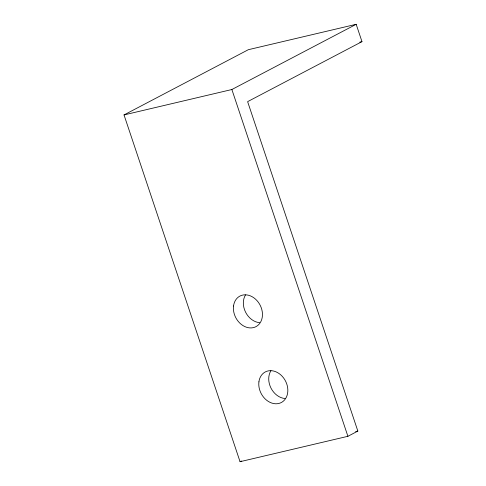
<?xml version="1.0" encoding="UTF-8"?>
<svg xmlns="http://www.w3.org/2000/svg" width="486" height="486" viewBox="0 0 486 486"><rect width="100%" height="100%" fill="white"/><g stroke="black" fill="none" stroke-linecap="round" stroke-linejoin="round"><path stroke-width="0.73" d="M124.021 114.927L248.328 49.7L356.177 24.3L361.979 41.638L247.617 101.647L357.848 431.082L347.903 436.3L240.054 461.7L124.021 114.927L231.871 89.521L356.177 24.3M240.054 461.7L241.378 461.001M359.762 42.161L361.979 41.638M355.63 431.604L357.848 431.082M231.871 89.521L347.903 436.3M285.021 398.532A17.271 13.687 62.3 0 1 270.988 388.095A17.271 13.687 62.3 0 1 270.933 370.727M259.639 322.68A17.271 13.687 62.3 0 1 245.606 312.237A17.271 13.687 62.3 0 1 245.552 294.868M258.916 381.85A17.271 13.687 62.3 0 0 278.751 403.483A17.271 13.687 62.3 0 0 282.263 376.352A17.271 13.687 62.3 0 0 258.916 381.85M233.535 305.998A17.271 13.687 62.3 0 0 253.37 327.631A17.271 13.687 62.3 0 0 256.881 300.494A17.271 13.687 62.3 0 0 233.535 305.998"/></g></svg>
